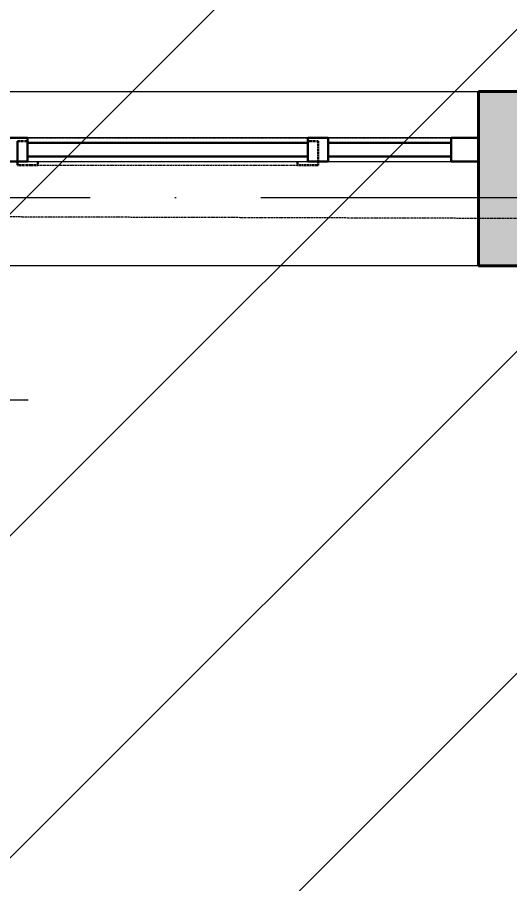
# Model space of a CAD drawing. Header units: millimetres. Extents: x -269164 to 430575, y -569542 to 36130.
# Drawn here: x 201385 to 202826, y -419374 to -416838 of the extents above; entities that cross this region are included whole.
import ezdxf

# ---------------------------------------------------------------- set-up
doc = ezdxf.new("R2010")
doc.units = ezdxf.units.MM
doc.linetypes.add('ADSK_Линия сетки', pattern=[25, 20, -2.5, 0, -2.5])
doc.linetypes.add('ADSK_Сверху', pattern=[4.5, 3, -1.5])
for name, color, linetype, lineweight in [('_ Окна', 7, 'Continuous', 30), ('Витраж', 7, 'Continuous', 18), ('Окна', 7, 'Continuous', 18), ('Оси', 7, 'Continuous', 9), ('Панели витража', 7, 'Continuous', 18), ('Перекрытие', 7, 'Continuous', 18), ('Размеры', 7, 'Continuous', 9), ('Стены наружные', 7, 'Continuous', 18)]:
    doc.layers.add(name, color=color, linetype=linetype, lineweight=lineweight)
doc.styles.add('GOST Common', font='GOST_Common.ttf', dxfattribs={"width": 0.9, "height": 200})
doc.dimstyles.new('ADSK_Основной_2_мм_Округление_до_1_мм', dxfattribs={"dimscale": 304.8, "dimtxt": 201.142999, "dimasz": 0.463911, "dimexe": 0.492126, "dimexo": 0.492126, "dimgap": 0.098425, "dimtad": 1, "dimdec": 0, "dimdsep": 46, "dimtxsty": 'GOST Common', "dimblk1": 'OBLIQUE', "dimblk2": 'OBLIQUE', "dimsah": 1, "dimcen": 0.09, "dimdle": 0.492126, "dimazin": 2, "dimtfac": 1, "dimtdec": 4, "dimtix": 1, "dimtmove": 0, "dimatfit": 3, "dimfxl": 1, "dimtvp": 1, "dimtolj": 1, "dimtzin": 0, "dimlwd": 20, "dimlwe": 20, "dimarcsym": 2})

# ---------------------------------------------------------------- blocks, each defined once
blk = doc.blocks.new('Прямоугольный импост - 70х20_60мм-1225109-03 План 3-го этажа маркировочный')
at = {"layer": 'Витраж', "color": 253, "linetype": 'ADSK_Сверху', "true_color": 0xaaaaaa}
for p, q in [((39644.1, 2434.5), (39644.1, 2364.5)), ((39724.1, 2434.5), (39644.1, 2434.5)), ((40114.1, 2434.5), (40084.1, 2434.5)), ((39724.1, 2364.5), (39644.1, 2364.5)), ((40114.1, 2364.5), (40084.1, 2364.5))]:
    blk.add_line(p, q, dxfattribs=at)
blk = doc.blocks.new('Прямоугольный импост - 70х20_60мм-1236811-03 План 3-го этажа маркировочный')
at = {"layer": 'Витраж', "color": 253, "linetype": 'ADSK_Сверху', "true_color": 0xaaaaaa}
for p, q in [((-80, 35), (0, 35)), ((0, 35), (0, -35)), ((0, -35), (-80, -35))]:
    blk.add_line(p, q, dxfattribs=at)
blk = doc.blocks.new('Прямоугольный импост - 70х20_60мм-1225111-03 План 3-го этажа маркировочный')
at = {"layer": 'Витраж', "color": 253, "linetype": 'ADSK_Сверху', "true_color": 0xaaaaaa}
for p, q in [((40144.1, 2434.5), (40114.1, 2434.5)), ((40994.1, 2434.5), (40964.1, 2434.5)), ((40144.1, 2364.5), (40114.1, 2364.5)), ((40994.1, 2364.5), (40964.1, 2364.5))]:
    blk.add_line(p, q, dxfattribs=at)
blk = doc.blocks.new('Витраж-тент со смещением вовне - 60мм 30 сдвиг-1466982-03 План 3-го этажа маркировочный')
at = {"layer": '_ Окна', "color": 253, "linetype": 'ADSK_Сверху', "true_color": 0xaaaaaa}
for p, q in [((-440, 25), (-440, -45)), ((-440, 25), (-410, 25)), ((-440, -45), (-440, 25)), ((440, 25), (410, 25)), ((440, -45), (440, 25)), ((440, -45), (440, 25)), ((-380, -45), (-440, -45)), ((-380, -35), (-380, -45)), ((380, -35), (380, -45)), ((380, -45), (440, -45))]:
    blk.add_line(p, q, dxfattribs=at)
at = {"layer": 'Окна', "color": 253, "linetype": 'ADSK_Сверху', "true_color": 0xaaaaaa}
blk.add_line((-380, -45), (380, -45), dxfattribs=at)
blk = doc.blocks.new('Прямоугольный импост - 70х20_60мм-1225113-03 План 3-го этажа маркировочный')
at = {"layer": 'Витраж', "color": 253, "linetype": 'ADSK_Сверху', "true_color": 0xaaaaaa}
for p, q in [((41024.1, 2434.5), (40994.1, 2434.5)), ((41464.1, 2434.5), (41384.1, 2434.5)), ((41464.1, 2364.5), (41464.1, 2434.5)), ((41024.1, 2364.5), (40994.1, 2364.5)), ((41464.1, 2364.5), (41384.1, 2364.5))]:
    blk.add_line(p, q, dxfattribs=at)
blk = doc.blocks.new('Прямоугольный импост - 70х60мм-1236807-03 План 3-го этажа маркировочный')
at = {"layer": 'Витраж', "color": 253, "linetype": 'ADSK_Сверху', "true_color": 0xaaaaaa}
for p, q in [((-30, 35), (30, 35)), ((30, -35), (-30, -35))]:
    blk.add_line(p, q, dxfattribs=at)
blk = doc.blocks.new('Прямоугольный импост - 70х60мм-1225009-03 План 3-го этажа маркировочный')
at = {"layer": 'Витраж', "color": 253, "linetype": 'ADSK_Сверху', "true_color": 0xaaaaaa}
for p, q in [((41024.1, 2434.5), (41024.1, 2364.5)), ((41384.1, 2434.5), (41024.1, 2434.5)), ((41384.1, 2364.5), (41384.1, 2434.5)), ((41384.1, 2364.5), (41024.1, 2364.5))]:
    blk.add_line(p, q, dxfattribs=at)
blk = doc.blocks.new('Прямоугольный импост - 70х60мм-1242018-03 План 3-го этажа маркировочный')
at = {"layer": 'Витраж', "color": 253, "linetype": 'ADSK_Сверху', "true_color": 0xaaaaaa}
for p, q in [((40144.1, 2434.5), (40144.1, 2364.5)), ((40964.1, 2434.5), (40144.1, 2434.5)), ((40964.1, 2364.5), (40964.1, 2434.5)), ((40964.1, 2364.5), (40144.1, 2364.5))]:
    blk.add_line(p, q, dxfattribs=at)
blk = doc.blocks.new('Прямоугольный импост - 70х20_60мм-V60-03 План 3-го этажа маркировочный')
at = {"layer": 'Витраж', "lineweight": 30}
for p, q in [((-80, 35), (0, 35)), ((-80, -35), (-80, 35)), ((0, 35), (0, -35)), ((0, -35), (-80, -35))]:
    blk.add_line(p, q, dxfattribs=at)
blk = doc.blocks.new('Системная панель - _AR_Стекло_40мм_привязка по центру-V59-03 План 3-го этажа маркировочный')
at = {"layer": 'Панели витража', "lineweight": 30}
for p, q in [((180, 20), (-180, 20)), ((-180, 20), (-180, -20)), ((180, -20), (180, 20)), ((-180, -20), (180, -20))]:
    blk.add_line(p, q, dxfattribs=at)
blk = doc.blocks.new('Прямоугольный импост - 70х40_60мм-V20-03 План 3-го этажа маркировочный')
at = {"layer": 'Витраж'}
for p, q in [((-6006, 11415.4), (-6006, 11055.4)), ((-5936, 11415.4), (-5936, 11055.4))]:
    blk.add_line(p, q, dxfattribs=at)
blk = doc.blocks.new('Системная панель - _AR_Стекло_40мм_привязка по центру-V62-03 План 3-го этажа маркировочный')
at = {"layer": 'Панели витража', "lineweight": 30}
for p, q in [((410, 20), (-410, 20)), ((-410, 20), (-410, -20)), ((410, -20), (410, 20)), ((-410, -20), (410, -20))]:
    blk.add_line(p, q, dxfattribs=at)
blk = doc.blocks.new('Прямоугольный импост - 70х40_60мм-V22-03 План 3-го этажа маркировочный')
at = {"layer": 'Витраж'}
for p, q in [((-6006, 10995.4), (-6006, 10175.4)), ((-5936, 10995.4), (-5936, 10175.4))]:
    blk.add_line(p, q, dxfattribs=at)
blk = doc.blocks.new('Прямоугольный импост - 70х60мм-V63-03 План 3-го этажа маркировочный')
at = {"layer": 'Витраж', "lineweight": 30}
for p, q in [((-30, 35), (30, 35)), ((-30, -35), (-30, 35)), ((30, 35), (30, -35)), ((30, -35), (-30, -35))]:
    blk.add_line(p, q, dxfattribs=at)
blk = doc.blocks.new('_Oblique')
at = {"color": 0, "linetype": 'ByBlock', "lineweight": -2}
blk.add_line((-0.5, -0.5), (0.5, 0.5), dxfattribs=at)
blk = doc.blocks.new('*D10017')
at = {"layer": 'Defpoints', "color": 0, "lineweight": 40, "transparency": 16777216}
for p in [(200737.6, -417957.5), (200737.6, -421557.5), (201266.7, -421557.5)]:
    blk.add_point(p, dxfattribs=at)
at = {"layer": 'Размеры', "color": 0, "lineweight": 20, "transparency": 16777216}
for p, q in [((201266.7, -417807.5), (201266.7, -421707.5)), ((200887.6, -417957.5), (201416.7, -417957.5)), ((200887.6, -421557.5), (201416.7, -421557.5))]:
    blk.add_line(p, q, dxfattribs=at)
at = {"layer": 'Размеры', "color": 0, "lineweight": 20, "transparency": 16777216, "xscale": 141.4, "yscale": 141.4, "zscale": 141.4}
for p, rotation in [((201266.7, -417957.5), 90), ((201266.7, -421557.5), 270)]:
    blk.add_blockref('_Oblique', p, dxfattribs=dict(at, rotation=rotation))
at = {"layer": 'Размеры', "color": 0, "lineweight": 20, "transparency": 16777216, "insert": (201136.7, -419757.5), "char_height": 200, "width": 605.475, "attachment_point": 5, "rotation": 90, "style": 'GOST Common'}
blk.add_mtext('\\A1;3600', dxfattribs=at)

msp = doc.modelspace()

# ---------------------------------------------------------------- hatches: boundary and pattern name
at = {"lineweight": 13, "true_color": 0x636466}
h = msp.add_hatch(dxfattribs=at)
h.set_pattern_fill('ANSI31', color=251, scale=210)
h.set_pattern_definition([(45, (-1914008.9, -109463.3), (-471.46345, 471.46345), [])])
h.paths.add_polyline_path([(234958.19, -379662.32), (191467.82, -379662.32), (191467.82, -437206.01), (234958.19, -437206.01)])
at = {"layer": 'Стены наружные', "true_color": 0xc0c0c0}
h = msp.add_hatch(color=9, dxfattribs=at)
h.paths.add_polyline_path([(217434.81, -417565.29), (217434.81, -417055.29), (214011.72, -417055.29), (214011.72, -417565.29), (217310.94, -417565.29)])
h.paths.add_polyline_path([(211213.74, -417565.29), (212191.72, -417565.29), (212191.72, -417055.29), (211213.74, -417055.29), (211213.74, -417515.02)])
h.paths.add_polyline_path([(189394.22, -417565.29), (192475.81, -417565.29), (192475.81, -417055.29), (189014.22, -417055.29), (189014.22, -417619.04), (188533.6, -417614.66), (188533.59, -417995), (189394.22, -417999.04)])
h.paths.add_polyline_path([(200570.07, -417565.29), (200915.27, -417565.29), (200915.27, -417055.29), (199941.57, -417055.29), (199941.57, -417565.29)])
h.paths.add_polyline_path([(194295.81, -417565.29), (195329.77, -417565.29), (195329.77, -417055.29), (194295.81, -417055.29), (194295.81, -417395.29)])
h.paths.add_polyline_path([(198121.57, -417565.29), (198121.57, -417055.29), (197149.77, -417055.29), (197149.77, -417565.29), (197519.41, -417565.29)])
h.paths.add_polyline_path([(203754.31, -417565.29), (203754.31, -417055.29), (202735.27, -417055.29), (202735.27, -417565.29)])
h.paths.add_polyline_path([(208679.21, -417565.29), (209393.74, -417565.29), (209393.74, -417055.29), (208361.76, -417055.29), (208361.76, -417565.29)])
h.paths.add_polyline_path([(205574.31, -417565.29), (206541.76, -417565.29), (206541.76, -417055.29), (205574.31, -417055.29), (205574.31, -417424.29)])

# ---------------------------------------------------------------- linework, layer by layer
at = {"layer": 'Оси', "linetype": 'ADSK_Линия сетки', "ltscale": 100}
msp.add_line((167096.68, -417365.13), (235324.62, -417365.13), dxfattribs=at)
at = {"layer": 'Перекрытие', "color": 9, "linetype": 'ADSK_Сверху', "true_color": 0xaad4d4}
msp.add_line((197776.38, -417410.22), (208861.96, -417444.29), dxfattribs=at)
at = {"layer": 'Стены наружные'}
for p, q in [((200915.27, -417055.29), (202735.27, -417055.29)), ((202735.27, -417565.29), (200915.27, -417565.29))]:
    msp.add_line(p, q, dxfattribs=at)
at = {"layer": 'Стены наружные', "lineweight": 40}
for p, q in [((203754.31, -417055.29), (202735.27, -417055.29)), ((202735.27, -417055.29), (202735.27, -417565.29)), ((202735.27, -417565.29), (203754.31, -417565.29))]:
    msp.add_line(p, q, dxfattribs=at)

# ---------------------------------------------------------------- block references
at = {"layer": '_ Окна', "color": 253, "linetype": 'ADSK_Сверху', "true_color": 0xaaaaaa}
msp.add_blockref('Витраж-тент со смещением вовне - 60мм 30 сдвиг-1466982-03 План 3-го этажа маркировочный', (201825.27, -417225.29), dxfattribs=at)
at = {"layer": 'Витраж', "color": 253, "linetype": 'ADSK_Сверху', "true_color": 0xaaaaaa, "rotation": 180}
for name, p in [('Прямоугольный импост - 70х20_60мм-1225113-03 План 3-го этажа маркировочный', (242379.37, -414825.78)), ('Прямоугольный импост - 70х20_60мм-1225111-03 План 3-го этажа маркировочный', (242379.37, -414825.78)), ('Прямоугольный импост - 70х60мм-1242018-03 План 3-го этажа маркировочный', (242379.37, -414825.78)), ('Прямоугольный импост - 70х20_60мм-1225109-03 План 3-го этажа маркировочный', (242379.37, -414825.78)), ('Прямоугольный импост - 70х60мм-1225009-03 План 3-го этажа маркировочный', (243679.37, -414825.78))]:
    msp.add_blockref(name, p, dxfattribs=at)
at = {"layer": 'Витраж', "color": 253, "linetype": 'ADSK_Сверху', "true_color": 0xaaaaaa, "extrusion": (0, 0, -1), "rotation": 180}
for name, p in [('Прямоугольный импост - 70х60мм-1236807-03 План 3-го этажа маркировочный', (-201385.27, -417225.29)), ('Прямоугольный импост - 70х60мм-1236807-03 План 3-го этажа маркировочный', (-202265.27, -417225.29)), ('Прямоугольный импост - 70х20_60мм-1236811-03 План 3-го этажа маркировочный', (-202735.27, -417225.29))]:
    msp.add_blockref(name, p, dxfattribs=at)
at = {"layer": 'Витраж', "extrusion": (0, 0, -1), "rotation": 180}
for name, p in [('Прямоугольный импост - 70х60мм-V63-03 План 3-го этажа маркировочный', (-201385.27, -417225.29)), ('Прямоугольный импост - 70х60мм-V63-03 План 3-го этажа маркировочный', (-202265.27, -417225.29)), ('Прямоугольный импост - 70х20_60мм-V60-03 План 3-го этажа маркировочный', (-202735.27, -417225.29))]:
    msp.add_blockref(name, p, dxfattribs=at)
at = {"layer": 'Витраж'}
for name, rotation in [('Прямоугольный импост - 70х40_60мм-V22-03 План 3-го этажа маркировочный', 270.0000000000005), ('Прямоугольный импост - 70х40_60мм-V20-03 План 3-го этажа маркировочный', 270.0000000000002)]:
    msp.add_blockref(name, (191239.88, -423196.33), dxfattribs=dict(at, rotation=rotation))
at = {"layer": 'Панели витража'}
for name, p in [('Системная панель - _AR_Стекло_40мм_привязка по центру-V62-03 План 3-го этажа маркировочный', (201825.27, -417225.29)), ('Системная панель - _AR_Стекло_40мм_привязка по центру-V59-03 План 3-го этажа маркировочный', (202475.27, -417225.29))]:
    msp.add_blockref(name, p, dxfattribs=at)

# ---------------------------------------------------------------- dimensions: what is measured, and where the dimension line sits
at = {"layer": 'Размеры', "lineweight": 20}
dim = msp.add_linear_dim(base=(201266.65, -421557.45), p1=(200737.63, -417957.45), p2=(200737.63, -421557.45), angle=90, dimstyle='ADSK_Основной_2_мм_Округление_до_1_мм', override={"dimpost": '<>', "dimfxl": 3600}, dxfattribs=at)
dim.commit()
dim.dimension.update_dxf_attribs({"geometry": '*D10017', "text_midpoint": (201136.65, -419757.45)})

doc.saveas('drawing.dxf')
